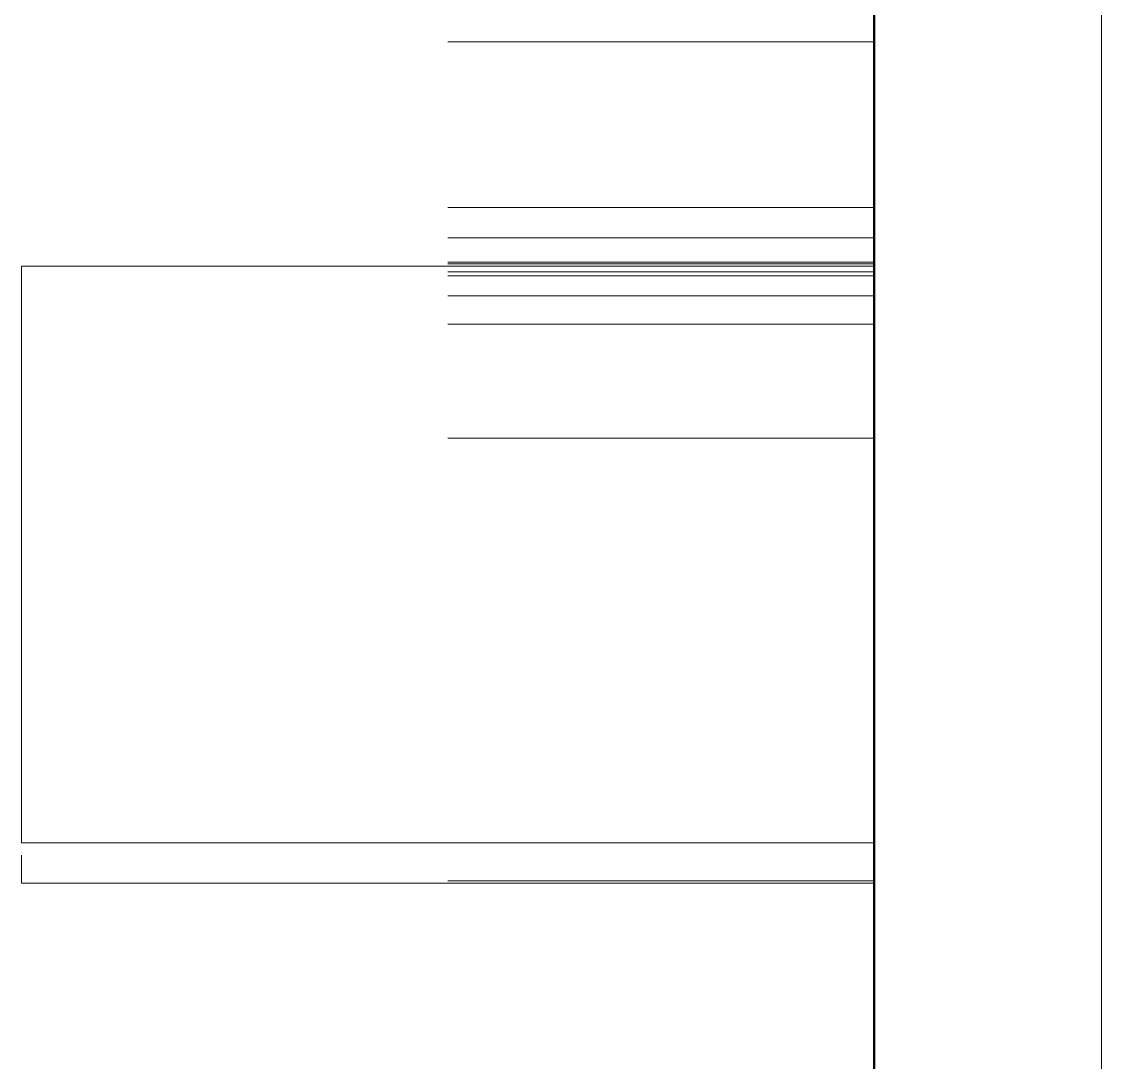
# Model space of a CAD drawing. Header units: metres. Extents: x 10 to 831, y 10 to 584.
# Drawn here: x 495.8 to 496.56, y 390.245 to 390.978 of the extents above; entities that cross this region are included whole.
import ezdxf

# ---------------------------------------------------------------- set-up
doc = ezdxf.new("R2010")
doc.units = ezdxf.units.M
doc.layers.add('CUT', color=7, linetype='Continuous', lineweight=50)
doc.layers.add('VIS', color=8, linetype='Continuous', lineweight=13)

msp = doc.modelspace()

# ---------------------------------------------------------------- linework, layer by layer
at = {"layer": 'CUT'}
msp.add_line((496.4, 415.84), (496.4, 387.36), dxfattribs=at)
at = {"layer": 'VIS'}
for p, q in [((496.4, 387.36), (496.4, 415.84)), ((496.4, 387.36), (496.4, 415.84)), ((496.56, 415.84), (496.56, 387.36)), ((496.4, 390.4), (496.4, 392.5016)), ((496.4, 390.4), (496.4, 392.5016)), ((496.4, 390.4), (496.4, 392.5016)), ((496.4, 390.4), (496.4, 392.5016)), ((496.4, 392.5016), (496.4, 390.806)), ((496.4, 390.4), (496.4, 392.5016)), ((496.4, 392.5016), (496.4, 390.4)), ((496.4, 392.5016), (496.4, 390.4)), ((496.4, 392.5016), (496.4, 390.4)), ((496.4, 390.4), (496.4, 392.5016)), ((496.4, 390.4), (496.4, 392.5016)), ((496.4, 392.5016), (496.4, 390.4)), ((496.4, 390.4), (496.4, 392.5016)), ((496.4, 392.5016), (496.4, 390.4)), ((496.4, 390.4), (496.4, 392.5016)), ((496.4, 390.4), (496.4, 392.5016)), ((496.4, 392.5016), (496.4, 390.4)), ((496.4, 390.4), (496.4, 392.5016)), ((496.4, 392.5016), (496.4, 390.4)), ((496.4, 392.5016), (496.4, 390.806)), ((496.4, 390.4), (496.4, 392.5016)), ((496.4, 390.4), (496.4, 392.5016)), ((496.4, 392.5016), (496.4, 390.4)), ((496.4, 390.4), (496.4, 392.5016)), ((496.4, 392.5016), (496.4, 390.4)), ((496.4, 390.4), (496.4, 392.5016)), ((496.4, 390.4), (496.4, 392.5016)), ((496.4, 392.5016), (496.4, 390.4)), ((496.4, 390.4), (496.4, 392.5016)), ((496.4, 392.5016), (496.4, 390.4)), ((496.4, 390.4), (496.4, 392.5016)), ((496.4, 392.5016), (496.4, 390.4)), ((496.4, 390.4), (496.4, 392.5016)), ((496.4, 390.4), (496.4, 392.5016)), ((496.4, 390.4), (496.4, 392.5016)), ((496.4, 392.5016), (496.4, 390.4)), ((496.4, 392.5016), (496.4, 390.4)), ((496.4, 390.4), (496.4, 392.5016)), ((496.4, 392.5016), (496.4, 390.4)), ((496.4, 392.5016), (496.4, 390.4)), ((496.4, 392.5016), (496.4, 390.4)), ((496.4, 390.4), (496.4, 392.5016)), ((496.4, 390.4), (496.4, 392.5016)), ((496.4, 392.5016), (496.4, 390.4)), ((496.4, 390.4), (496.4, 392.5016)), ((496.4, 392.5016), (496.4, 390.4)), ((496.4, 390.4), (496.4, 392.5016)), ((496.4, 390.4), (496.4, 392.5016)), ((496.4, 392.5016), (496.4, 390.4)), ((496.4, 390.4), (496.4, 392.5016)), ((496.4, 392.5016), (496.4, 390.4)), ((496.4, 390.4), (496.4, 392.5016)), ((496.4, 392.5016), (496.4, 390.4)), ((496.4, 390.4), (496.4, 392.5016)), ((496.4, 392.5016), (496.4, 390.4)), ((496.4, 390.4), (496.4, 392.5016)), ((496.4, 392.5016), (496.4, 390.4)), ((496.4, 390.4), (496.4, 392.5016)), ((496.4, 390.4), (496.4, 392.5016)), ((496.4, 390.4), (496.4, 392.5016)), ((496.4, 392.5016), (496.4, 390.4)), ((496.4, 392.5016), (496.4, 390.4)), ((496.4, 390.4), (496.4, 392.5016)), ((496.4, 390.4), (496.4, 392.5016)), ((496.4, 390.4), (496.4, 392.0952)), ((496.4, 392.0952), (496.4, 390.4)), ((496.4, 390.4), (496.4, 392.0952)), ((496.4, 392.0952), (496.4, 390.4)), ((496.4, 392.0952), (496.4, 390.4)), ((496.4, 392.0952), (496.4, 390.4)), ((496.4, 390.4), (496.4, 392.0952)), ((496.4, 390.4), (496.4, 392.0952)), ((496.4, 392.0756), (496.4, 390.826)), ((496.4, 392.0756), (496.4, 390.826)), ((496.4, 391.8104), (496.4, 390.6848)), ((496.4, 391.8104), (496.4, 390.6848)), ((496.4, 391.5944), (496.4, 390.4)), ((496.4, 391.5944), (496.4, 390.4)), ((496.4, 391.5944), (496.4, 390.4)), ((496.4, 391.5944), (496.4, 390.4)), ((496.4, 391.3124), (496.4, 390.802)), ((496.4, 391.3124), (496.4, 390.802)), ((496.4, 391.27), (496.4, 390.4)), ((496.4, 391.27), (496.4, 390.4)), ((496.4, 390.4), (496.4, 391.27)), ((496.4, 391.27), (496.4, 390.4)), ((496.4, 390.4), (496.4, 391.27)), ((496.4, 391.27), (496.4, 390.4)), ((496.4, 390.4), (496.4, 391.27)), ((496.4, 390.4), (496.4, 391.27)), ((496.4, 391.27), (496.4, 390.4)), ((496.4, 390.4), (496.4, 391.27)), ((496.4, 391.27), (496.4, 390.4)), ((496.4, 390.4), (496.4, 391.27)), ((496.4, 390.4), (496.4, 391.27)), ((496.4, 391.27), (496.4, 390.4)), ((496.4, 390.4), (496.4, 391.27)), ((496.4, 391.27), (496.4, 390.4)), ((496.4, 391.2672), (496.4, 390.964)), ((496.4, 391.2672), (496.4, 390.964)), ((496.4, 391.2672), (496.4, 390.964)), ((496.4, 391.2672), (496.4, 390.964)), ((496.4, 391.2632), (496.4, 390.806)), ((496.4, 391.2632), (496.4, 390.806)), ((496.4, 391.2632), (496.4, 390.806)), ((496.4, 391.2632), (496.4, 390.806)), ((496.4, 390.9776), (496.4, 391.094)), ((496.4, 390.9776), (496.4, 391.094)), ((496.4, 391.048), (496.4, 390.9544)), ((496.4, 391.048), (496.4, 390.9544)), ((496.4, 391.046), (496.4, 390.9416)), ((496.4, 391.046), (496.4, 390.9416)), ((496.4, 390.9396), (496.4, 391.0432)), ((496.4, 390.9396), (496.4, 391.0432)), ((496.4, 390.9256), (496.4, 391.0324)), ((496.4, 390.9256), (496.4, 391.0324)), ((496.4, 391.0324), (496.4, 390.9256)), ((496.4, 391.0324), (496.4, 390.9256)), ((496.4, 391.0324), (496.4, 390.9256)), ((496.4, 390.9256), (496.4, 391.0324)), ((496.4, 390.9256), (496.4, 391.0324)), ((496.4, 391.0324), (496.4, 390.9256)), ((496.4, 390.9736), (496.4, 391.032)), ((496.4, 390.9736), (496.4, 391.032)), ((496.4, 391.032), (496.4, 390.9736)), ((496.4, 391.032), (496.4, 390.9736)), ((496.4, 391.0292), (496.4, 390.9712)), ((496.4, 391.0292), (496.4, 390.9712)), ((496.4, 390.9676), (496.4, 391.022)), ((496.4, 390.9676), (496.4, 391.022)), ((496.4, 390.978), (496.4, 391.0108)), ((496.4, 390.978), (496.4, 391.0108)), ((496.4, 391.01), (496.4, 390.8868)), ((496.4, 391.01), (496.4, 390.8868)), ((496.4, 391.0092), (496.4, 390.9128)), ((496.4, 391.0092), (496.4, 390.9128)), ((496.4, 390.9732), (496.4, 391.0068)), ((496.4, 390.9732), (496.4, 391.0068)), ((496.4, 390.9648), (496.4, 391.0036)), ((496.4, 390.9648), (496.4, 391.0036)), ((496.4, 391), (496.4, 390.9592)), ((496.4, 391), (496.4, 390.9592)), ((496.4, 390.954), (496.4, 390.994)), ((496.4, 390.954), (496.4, 390.994)), ((496.4, 390.9916), (496.4, 390.9524)), ((496.4, 390.9916), (496.4, 390.9524)), ((496.4, 390.95), (496.4, 390.99)), ((496.4, 390.8636), (496.4, 390.99)), ((496.4, 390.99), (496.4, 390.95)), ((496.4, 390.95), (496.4, 390.99)), ((496.4, 390.99), (496.4, 390.95)), ((496.4, 390.8636), (496.4, 390.99)), ((496.4, 390.95), (496.4, 390.99)), ((496.4, 390.99), (496.4, 390.95)), ((496.4, 390.8636), (496.4, 390.99)), ((496.4, 390.95), (496.4, 390.99)), ((496.4, 390.8636), (496.4, 390.99)), ((496.4, 390.99), (496.4, 390.95)), ((496.4, 390.9888), (496.4, 390.862)), ((496.4, 390.9888), (496.4, 390.862)), ((496.4, 390.9868), (496.4, 390.904)), ((496.4, 390.9868), (496.4, 390.904)), ((496.4, 390.9816), (496.4, 390.9556)), ((496.4, 390.9816), (496.4, 390.9556)), ((496.4, 390.9476), (496.4, 390.978)), ((496.4, 390.9476), (496.4, 390.978)), ((496.4, 390.872), (496.4, 390.9776)), ((496.4, 390.872), (496.4, 390.9776)), ((496.4, 390.9736), (496.4, 390.924)), ((496.4, 390.9736), (496.4, 390.924)), ((496.4, 390.924), (496.4, 390.9736)), ((496.4, 390.924), (496.4, 390.9736)), ((496.4, 390.9424), (496.4, 390.9732)), ((496.4, 390.9424), (496.4, 390.9732)), ((496.4, 390.9712), (496.4, 390.9216)), ((496.4, 390.9712), (496.4, 390.9216)), ((496.4, 390.9224), (496.4, 390.9676)), ((496.4, 390.9224), (496.4, 390.9676)), ((496.4, 390.964), (496.1, 390.964)), ((496.4, 390.964), (496.1, 390.964)), ((496.4, 390.9296), (496.4, 390.9648)), ((496.4, 390.9296), (496.4, 390.9648)), ((496.4, 390.964), (496.4, 390.4)), ((496.4, 390.964), (496.4, 390.4)), ((496.4, 390.964), (496.4, 390.4)), ((496.4, 390.964), (496.4, 390.4)), ((496.4, 390.9592), (496.4, 390.9228)), ((496.4, 390.9592), (496.4, 390.9228)), ((496.4, 390.9556), (496.4, 390.9296)), ((496.4, 390.9556), (496.4, 390.9296)), ((496.4, 390.9544), (496.4, 390.8632)), ((496.4, 390.9544), (496.4, 390.8632)), ((496.4, 390.918), (496.4, 390.954)), ((496.4, 390.918), (496.4, 390.954)), ((496.4, 390.9524), (496.4, 390.9168)), ((496.4, 390.9524), (496.4, 390.9168)), ((496.4, 390.9144), (496.4, 390.95)), ((496.4, 390.95), (496.4, 390.9144)), ((496.4, 390.95), (496.4, 390.9144)), ((496.4, 390.9144), (496.4, 390.95)), ((496.4, 390.9144), (496.4, 390.95)), ((496.4, 390.9144), (496.4, 390.95)), ((496.4, 390.95), (496.4, 390.9144)), ((496.4, 390.95), (496.4, 390.9144)), ((496.4, 390.9188), (496.4, 390.9476)), ((496.4, 390.9188), (496.4, 390.9476)), ((496.4, 390.914), (496.4, 390.9424)), ((496.4, 390.914), (496.4, 390.9424)), ((496.4, 390.9416), (496.4, 390.8456)), ((496.4, 390.9416), (496.4, 390.8456)), ((496.4, 390.844), (496.4, 390.9396)), ((496.4, 390.844), (496.4, 390.9396)), ((496.4, 390.8988), (496.4, 390.9296)), ((496.4, 390.8988), (496.4, 390.9296)), ((496.4, 390.9296), (496.4, 390.9036)), ((496.4, 390.9296), (496.4, 390.9036)), ((496.4, 390.9256), (496.4, 390.8272)), ((496.4, 390.9256), (496.4, 390.8272)), ((496.4, 390.8272), (496.4, 390.9256)), ((496.4, 390.8272), (496.4, 390.9256)), ((496.4, 390.8272), (496.4, 390.9256)), ((496.4, 390.9256), (496.4, 390.8272)), ((496.4, 390.9256), (496.4, 390.8272)), ((496.4, 390.8272), (496.4, 390.9256)), ((496.4, 390.8828), (496.4, 390.924)), ((496.4, 390.924), (496.4, 390.8828)), ((496.4, 390.8828), (496.4, 390.924)), ((496.4, 390.924), (496.4, 390.8828)), ((496.4, 390.9228), (496.4, 390.8908)), ((496.4, 390.9228), (496.4, 390.8908)), ((496.4, 390.8868), (496.4, 390.9224)), ((496.4, 390.8868), (496.4, 390.9224)), ((496.4, 390.9216), (496.4, 390.8812)), ((496.4, 390.9216), (496.4, 390.8812)), ((496.4, 390.8928), (496.4, 390.9188)), ((496.4, 390.8928), (496.4, 390.9188)), ((496.4, 390.886), (496.4, 390.918)), ((496.4, 390.886), (496.4, 390.918)), ((496.4, 390.9168), (496.4, 390.8852)), ((496.4, 390.9168), (496.4, 390.8852)), ((496.4, 390.9144), (496.4, 390.8832)), ((496.4, 390.8832), (496.4, 390.9144)), ((496.4, 390.8832), (496.4, 390.9144)), ((496.4, 390.9144), (496.4, 390.8832)), ((496.4, 390.9144), (496.4, 390.8832)), ((496.4, 390.9144), (496.4, 390.8832)), ((496.4, 390.8832), (496.4, 390.9144)), ((496.4, 390.8832), (496.4, 390.9144)), ((496.4, 390.8888), (496.4, 390.914)), ((496.4, 390.8888), (496.4, 390.914)), ((496.4, 390.9128), (496.4, 390.8236)), ((496.4, 390.9128), (496.4, 390.8236)), ((496.4, 390.904), (496.4, 390.8256)), ((496.4, 390.904), (496.4, 390.8256)), ((496.4, 390.9036), (496.4, 390.8772)), ((496.4, 390.9036), (496.4, 390.8772)), ((496.4, 390.872), (496.4, 390.8988)), ((496.4, 390.872), (496.4, 390.8988)), ((496.4, 390.8688), (496.4, 390.8928)), ((496.4, 390.8688), (496.4, 390.8928)), ((496.4, 390.8908), (496.4, 390.8628)), ((496.4, 390.8908), (496.4, 390.8628)), ((496.4, 390.8664), (496.4, 390.8888)), ((496.4, 390.8664), (496.4, 390.8888)), ((496.4, 390.8596), (496.4, 390.8868)), ((496.4, 390.8868), (496.4, 390.7764)), ((496.4, 390.8868), (496.4, 390.7764)), ((496.4, 390.8596), (496.4, 390.8868)), ((496.4, 390.8576), (496.4, 390.886)), ((496.4, 390.8576), (496.4, 390.886)), ((496.4, 390.8852), (496.4, 390.8572)), ((496.4, 390.8852), (496.4, 390.8572)), ((496.4, 390.8832), (496.4, 390.8568)), ((496.4, 390.8568), (496.4, 390.8832)), ((496.4, 390.8832), (496.4, 390.8568)), ((496.4, 390.8568), (496.4, 390.8832)), ((496.4, 390.8832), (496.4, 390.8568)), ((496.4, 390.8568), (496.4, 390.8832)), ((496.4, 390.8832), (496.4, 390.8568)), ((496.4, 390.8568), (496.4, 390.8832)), ((496.4, 390.8828), (496.4, 390.8508)), ((496.4, 390.8508), (496.4, 390.8828)), ((496.4, 390.8828), (496.4, 390.8508)), ((496.4, 390.8508), (496.4, 390.8828)), ((496.4, 390.8812), (496.4, 390.8496)), ((496.4, 390.8812), (496.4, 390.8496)), ((496.4, 390.8772), (496.4, 390.8512)), ((496.4, 390.8772), (496.4, 390.8512)), ((496.4, 390.7764), (496.4, 390.872)), ((496.4, 390.85), (496.4, 390.872)), ((496.4, 390.7764), (496.4, 390.872)), ((496.4, 390.85), (496.4, 390.872)), ((496.4, 390.8476), (496.4, 390.8688)), ((496.4, 390.8476), (496.4, 390.8688)), ((496.4, 390.8472), (496.4, 390.8664)), ((496.4, 390.8472), (496.4, 390.8664)), ((496.4, 390.7508), (496.4, 390.8636)), ((496.4, 390.7508), (496.4, 390.8636)), ((496.4, 390.7508), (496.4, 390.8636)), ((496.4, 390.7508), (496.4, 390.8636)), ((496.4, 390.8632), (496.4, 390.7756)), ((496.4, 390.8632), (496.4, 390.7756)), ((496.4, 390.8628), (496.4, 390.8392)), ((496.4, 390.8628), (496.4, 390.8392)), ((496.4, 390.862), (496.4, 390.7496)), ((496.4, 390.862), (496.4, 390.7496)), ((496.4, 390.8404), (496.4, 390.8596)), ((496.4, 390.8404), (496.4, 390.8596)), ((496.4, 390.8332), (496.4, 390.8576)), ((496.4, 390.8332), (496.4, 390.8576)), ((496.4, 390.8572), (496.4, 390.8328)), ((496.4, 390.8572), (496.4, 390.8328)), ((496.4, 390.8356), (496.4, 390.8568)), ((496.4, 390.8568), (496.4, 390.8356)), ((496.4, 390.8356), (496.4, 390.8568)), ((496.4, 390.8568), (496.4, 390.8356)), ((496.4, 390.8356), (496.4, 390.8568)), ((496.4, 390.8568), (496.4, 390.8356)), ((496.4, 390.8356), (496.4, 390.8568)), ((496.4, 390.8568), (496.4, 390.8356)), ((496.4, 390.8472), (496.1, 390.8472)), ((496.4, 390.8472), (496.1, 390.8472)), ((496.4, 390.8472), (496.1, 390.8472)), ((496.4, 390.8472), (496.1, 390.8472)), ((496.4, 390.8512), (496.4, 390.8252)), ((496.4, 390.8512), (496.4, 390.8252)), ((496.4, 390.8276), (496.4, 390.8508)), ((496.4, 390.8276), (496.4, 390.8508)), ((496.4, 390.8508), (496.4, 390.8276)), ((496.4, 390.8508), (496.4, 390.8276)), ((496.4, 390.8324), (496.4, 390.85)), ((496.4, 390.8324), (496.4, 390.85)), ((496.4, 390.8496), (496.4, 390.8272)), ((496.4, 390.8496), (496.4, 390.8272)), ((496.4, 390.8292), (496.4, 390.8476)), ((496.4, 390.8292), (496.4, 390.8476)), ((496.4, 390.8312), (496.4, 390.8472)), ((496.4, 390.8472), (496.4, 390.8472)), ((496.4, 390.8472), (496.4, 390.4)), ((496.4, 390.8472), (496.4, 390.4)), ((496.4, 390.8312), (496.4, 390.8472)), ((496.4, 390.8472), (496.4, 390.4)), ((496.4, 390.8472), (496.4, 390.8472)), ((496.4, 390.8472), (496.4, 390.8472)), ((496.4, 390.8472), (496.4, 390.4)), ((496.4, 390.8472), (496.4, 390.4)), ((496.4, 390.8472), (496.4, 390.8472)), ((496.4, 390.8472), (496.4, 390.8472)), ((496.4, 390.8472), (496.4, 390.8472)), ((496.4, 390.8472), (496.4, 390.8472)), ((496.4, 390.8472), (496.4, 390.8472)), ((496.4, 390.8472), (496.4, 390.4)), ((496.4, 390.8472), (496.4, 390.4)), ((496.4, 390.8472), (496.4, 390.4)), ((496.4, 390.8456), (496.4, 390.758)), ((496.4, 390.8456), (496.4, 390.758)), ((496.4, 390.7568), (496.4, 390.844)), ((496.4, 390.7568), (496.4, 390.844)), ((496.4, 390.8296), (496.4, 390.8404)), ((496.4, 390.8296), (496.4, 390.8404)), ((496.4, 390.8392), (496.4, 390.8196)), ((496.4, 390.8392), (496.4, 390.8196)), ((496.4, 390.8204), (496.4, 390.8356)), ((496.4, 390.8356), (496.4, 390.8204)), ((496.4, 390.8356), (496.4, 390.8204)), ((496.4, 390.8204), (496.4, 390.8356)), ((496.4, 390.8204), (496.4, 390.8356)), ((496.4, 390.8204), (496.4, 390.8356)), ((496.4, 390.8356), (496.4, 390.8204)), ((496.4, 390.8356), (496.4, 390.8204)), ((496.4, 390.8124), (496.4, 390.8332)), ((496.4, 390.8124), (496.4, 390.8332)), ((496.4, 390.8328), (496.4, 390.812)), ((496.4, 390.8328), (496.4, 390.812)), ((496.4, 390.8196), (496.4, 390.8324)), ((496.4, 390.8196), (496.4, 390.8324)), ((496.4, 390.8188), (496.4, 390.8312)), ((496.4, 390.8188), (496.4, 390.8312)), ((496.4, 390.826), (496.1, 390.826)), ((496.4, 390.826), (496.1, 390.826)), ((496.4, 390.8296), (496.4, 390.826)), ((496.4, 390.8296), (496.4, 390.826)), ((496.4, 390.8136), (496.4, 390.8292)), ((496.4, 390.8136), (496.4, 390.8292)), ((496.4, 390.8276), (496.4, 390.8136)), ((496.4, 390.8276), (496.4, 390.8136)), ((496.4, 390.8136), (496.4, 390.8276)), ((496.4, 390.8136), (496.4, 390.8276)), ((496.4, 390.8272), (496.4, 390.7368)), ((496.4, 390.8272), (496.4, 390.8136)), ((496.4, 390.7368), (496.4, 390.8272)), ((496.4, 390.8272), (496.4, 390.8136)), ((496.4, 390.8272), (496.4, 390.7368)), ((496.4, 390.7368), (496.4, 390.8272)), ((496.4, 390.8272), (496.4, 390.7368)), ((496.4, 390.7368), (496.4, 390.8272)), ((496.4, 390.8272), (496.4, 390.7368)), ((496.4, 390.7368), (496.4, 390.8272)), ((496.4, 390.826), (496.4, 390.826)), ((496.4, 390.826), (496.4, 390.826)), ((496.4, 390.8256), (496.4, 390.7524)), ((496.4, 390.8256), (496.4, 390.7524)), ((496.4, 390.8252), (496.4, 390.7992)), ((496.4, 390.8252), (496.4, 390.7992)), ((496.4, 390.8236), (496.4, 390.7412)), ((496.4, 390.8236), (496.4, 390.7412)), ((496.4, 390.8204), (496.4, 390.8108)), ((496.4, 390.8108), (496.4, 390.8204)), ((496.4, 390.8108), (496.4, 390.8204)), ((496.4, 390.8204), (496.4, 390.8108)), ((496.4, 390.8204), (496.4, 390.8108)), ((496.4, 390.8204), (496.4, 390.8108)), ((496.4, 390.8108), (496.4, 390.8204)), ((496.4, 390.8108), (496.4, 390.8204)), ((496.4, 390.8196), (496.4, 390.8044)), ((496.4, 390.8196), (496.4, 390.8044)), ((496.4, 390.8116), (496.4, 390.8196)), ((496.4, 390.8116), (496.4, 390.8196)), ((496.4, 390.8096), (496.4, 390.8188)), ((496.4, 390.8096), (496.4, 390.8188)), ((496.4, 390.8088), (496.1, 390.8088)), ((496.4, 390.8088), (496.1, 390.8088)), ((496.4, 390.8076), (496.1, 390.8076)), ((496.4, 390.8076), (496.1, 390.8076)), ((496.4, 390.8088), (496.4, 390.8136)), ((496.4, 390.8136), (496.4, 390.8088)), ((496.4, 390.8136), (496.4, 390.8088)), ((496.4, 390.8088), (496.4, 390.8136)), ((496.4, 390.8136), (496.4, 390.8088)), ((496.4, 390.8136), (496.4, 390.8088)), ((496.4, 390.8016), (496.4, 390.8136)), ((496.4, 390.8016), (496.4, 390.8136)), ((496.4, 390.7956), (496.4, 390.8124)), ((496.4, 390.7956), (496.4, 390.8124)), ((496.4, 390.812), (496.4, 390.7952)), ((496.4, 390.812), (496.4, 390.7952)), ((496.4, 390.8088), (496.4, 390.8116)), ((496.4, 390.8088), (496.4, 390.8116)), ((496.4, 390.8108), (496.4, 390.8076)), ((496.4, 390.8076), (496.4, 390.8108)), ((496.4, 390.8108), (496.4, 390.8076)), ((496.4, 390.8076), (496.4, 390.8108)), ((496.4, 390.8108), (496.4, 390.8076)), ((496.4, 390.8076), (496.4, 390.8108)), ((496.4, 390.8108), (496.4, 390.8076)), ((496.4, 390.8076), (496.4, 390.8108)), ((496.4, 390.804), (496.4, 390.8096)), ((496.4, 390.804), (496.4, 390.8096)), ((495.8, 390.806), (495.8, 390.4)), ((496.4, 390.806), (495.8, 390.806)), ((495.8, 390.806), (495.8, 390.4)), ((496.4, 390.806), (495.8, 390.806)), ((495.8, 390.806), (495.8, 390.806)), ((495.8, 390.806), (495.8, 390.806)), ((496.4, 390.806), (496.1, 390.806)), ((496.4, 390.806), (496.1, 390.806)), ((496.4, 390.806), (496.1, 390.806)), ((496.4, 390.806), (496.1, 390.806)), ((496.4, 390.806), (496.1, 390.806)), ((496.4, 390.806), (496.1, 390.806)), ((496.4, 390.802), (496.1, 390.802)), ((496.4, 390.802), (496.1, 390.802)), ((496.4, 390.806), (496.4, 390.806)), ((496.4, 390.806), (496.4, 390.806)), ((496.4, 390.806), (496.4, 390.806)), ((496.4, 390.806), (496.4, 390.806)), ((496.4, 390.806), (496.4, 390.806)), ((496.4, 390.806), (496.4, 390.806)), ((496.4, 390.806), (496.4, 390.806)), ((496.4, 390.806), (496.4, 390.4)), ((496.4, 390.806), (496.4, 390.4)), ((496.4, 390.806), (496.4, 390.806)), ((496.4, 390.806), (496.4, 390.806)), ((496.4, 390.806), (496.4, 390.4)), ((496.4, 390.806), (496.4, 390.4)), ((496.4, 390.806), (496.4, 390.806)), ((496.4, 390.806), (496.4, 390.4)), ((496.4, 390.806), (496.4, 390.4)), ((496.4, 390.806), (496.4, 390.806)), ((496.4, 390.8056), (496.4, 390.806)), ((496.4, 390.806), (496.4, 390.806)), ((496.4, 390.806), (496.4, 390.806)), ((496.4, 390.806), (496.4, 390.4)), ((496.4, 390.806), (496.4, 390.4)), ((496.4, 390.806), (496.4, 390.806)), ((496.4, 390.806), (496.4, 390.806)), ((496.4, 390.806), (496.4, 390.806)), ((496.4, 390.8056), (496.4, 390.806)), ((496.4, 390.8052), (496.4, 390.8056)), ((496.4, 390.8052), (496.4, 390.8056)), ((496.4, 390.8048), (496.4, 390.8052)), ((496.4, 390.8048), (496.4, 390.8052)), ((496.4, 390.804), (496.4, 390.8048)), ((496.4, 390.804), (496.4, 390.8048)), ((496.4, 390.8044), (496.4, 390.7936)), ((496.4, 390.8044), (496.4, 390.7936)), ((496.4, 390.804), (496.4, 390.802)), ((496.4, 390.8032), (496.4, 390.804)), ((496.4, 390.804), (496.4, 390.802)), ((496.4, 390.8032), (496.4, 390.804)), ((496.4, 390.802), (496.4, 390.8032)), ((496.4, 390.802), (496.4, 390.8032)), ((496.4, 390.802), (496.4, 390.802)), ((496.4, 390.8008), (496.4, 390.802)), ((496.4, 390.802), (496.4, 390.802)), ((496.4, 390.8008), (496.4, 390.802)), ((496.4, 390.7924), (496.4, 390.8016)), ((496.4, 390.7924), (496.4, 390.8016)), ((496.4, 390.7992), (496.4, 390.8008)), ((496.4, 390.7992), (496.4, 390.8008)), ((496.4, 390.7992), (496.1, 390.7992)), ((496.4, 390.7824), (496.4, 390.7956)), ((496.4, 390.7824), (496.4, 390.7956)), ((496.4, 390.7952), (496.4, 390.782)), ((496.4, 390.7952), (496.4, 390.782)), ((496.4, 390.7936), (496.4, 390.7872)), ((496.4, 390.7936), (496.4, 390.7872)), ((496.4, 390.7868), (496.4, 390.7924)), ((496.4, 390.7868), (496.4, 390.7924)), ((496.4, 390.7852), (496.1, 390.7852)), ((496.4, 390.7872), (496.4, 390.7852)), ((496.4, 390.7872), (496.4, 390.7852)), ((496.4, 390.7852), (496.4, 390.7868)), ((496.4, 390.7852), (496.4, 390.7868)), ((496.4, 390.7728), (496.4, 390.7824)), ((496.4, 390.7728), (496.4, 390.7824)), ((496.4, 390.782), (496.4, 390.7728)), ((496.4, 390.782), (496.4, 390.7728)), ((496.4, 390.7764), (496.4, 390.6796)), ((496.4, 390.7764), (496.4, 390.6796)), ((496.4, 390.6912), (496.4, 390.7764)), ((496.4, 390.6912), (496.4, 390.7764)), ((496.4, 390.7756), (496.4, 390.6928)), ((496.4, 390.7756), (496.4, 390.6928)), ((496.4, 390.7672), (496.4, 390.7728)), ((496.4, 390.7672), (496.4, 390.7728)), ((496.4, 390.7728), (496.4, 390.7672)), ((496.4, 390.7728), (496.4, 390.7672)), ((496.4, 390.7652), (496.1, 390.7652)), ((496.4, 390.7672), (496.4, 390.7652)), ((496.4, 390.7672), (496.4, 390.7652)), ((496.4, 390.7652), (496.4, 390.7672)), ((496.4, 390.7652), (496.4, 390.7672)), ((496.4, 390.758), (496.4, 390.6788)), ((496.4, 390.758), (496.4, 390.6788)), ((496.4, 390.678), (496.4, 390.7568)), ((496.4, 390.678), (496.4, 390.7568)), ((496.4, 390.7524), (496.4, 390.684)), ((496.4, 390.7524), (496.4, 390.684)), ((496.4, 390.652), (496.4, 390.7508)), ((496.4, 390.652), (496.4, 390.7508)), ((496.4, 390.652), (496.4, 390.7508)), ((496.4, 390.652), (496.4, 390.7508)), ((496.4, 390.7496), (496.4, 390.6508)), ((496.4, 390.7496), (496.4, 390.6508)), ((496.4, 390.7412), (496.4, 390.6668)), ((496.4, 390.7412), (496.4, 390.6668)), ((496.4, 390.6556), (496.4, 390.7368)), ((496.4, 390.7368), (496.4, 390.6556)), ((496.4, 390.6556), (496.4, 390.7368)), ((496.4, 390.7368), (496.4, 390.6556)), ((496.4, 390.6556), (496.4, 390.7368)), ((496.4, 390.7368), (496.4, 390.6556)), ((496.4, 390.6556), (496.4, 390.7368)), ((496.4, 390.7368), (496.4, 390.6556)), ((496.4, 390.6928), (496.4, 390.616)), ((496.4, 390.6928), (496.4, 390.616)), ((496.4, 390.616), (496.4, 390.6912)), ((496.4, 390.616), (496.4, 390.6912)), ((496.4, 390.6848), (496.1, 390.6848)), ((496.4, 390.4), (496.4, 390.6848)), ((496.4, 390.4), (496.4, 390.6848)), ((496.4, 390.684), (496.4, 390.622)), ((496.4, 390.684), (496.4, 390.622)), ((496.4, 390.6796), (496.4, 390.596)), ((496.4, 390.6796), (496.4, 390.596)), ((496.4, 390.6788), (496.4, 390.608)), ((496.4, 390.6788), (496.4, 390.608)), ((496.4, 390.6076), (496.4, 390.678)), ((496.4, 390.6076), (496.4, 390.678)), ((496.4, 390.6668), (496.4, 390.5996)), ((496.4, 390.6668), (496.4, 390.5996)), ((496.4, 390.5836), (496.4, 390.6556)), ((496.4, 390.5836), (496.4, 390.6556)), ((496.4, 390.6556), (496.4, 390.5836)), ((496.4, 390.6556), (496.4, 390.5836)), ((496.4, 390.6556), (496.4, 390.5836)), ((496.4, 390.5836), (496.4, 390.6556)), ((496.4, 390.5836), (496.4, 390.6556)), ((496.4, 390.6556), (496.4, 390.5836)), ((496.4, 390.5676), (496.4, 390.652)), ((496.4, 390.5676), (496.4, 390.652)), ((496.4, 390.5676), (496.4, 390.652)), ((496.4, 390.5676), (496.4, 390.652)), ((496.4, 390.6508), (496.4, 390.5668)), ((496.4, 390.6508), (496.4, 390.5668)), ((496.4, 390.622), (496.4, 390.5664)), ((496.4, 390.622), (496.4, 390.5664)), ((496.4, 390.5508), (496.4, 390.616)), ((496.4, 390.616), (496.4, 390.5476)), ((496.4, 390.616), (496.4, 390.5476)), ((496.4, 390.5508), (496.4, 390.616)), ((496.4, 390.608), (496.4, 390.5464)), ((496.4, 390.608), (496.4, 390.5464)), ((496.4, 390.546), (496.4, 390.6076)), ((496.4, 390.546), (496.4, 390.6076)), ((496.4, 390.5996), (496.4, 390.5408)), ((496.4, 390.5996), (496.4, 390.5408)), ((496.4, 390.596), (496.4, 390.5268)), ((496.4, 390.596), (496.4, 390.5268)), ((496.4, 390.5836), (496.4, 390.5212)), ((496.4, 390.5836), (496.4, 390.5212)), ((496.4, 390.5212), (496.4, 390.5836)), ((496.4, 390.5212), (496.4, 390.5836)), ((496.4, 390.5212), (496.4, 390.5836)), ((496.4, 390.5836), (496.4, 390.5212)), ((496.4, 390.5836), (496.4, 390.5212)), ((496.4, 390.5212), (496.4, 390.5836)), ((496.4, 390.498), (496.4, 390.5676)), ((496.4, 390.498), (496.4, 390.5676)), ((496.4, 390.498), (496.4, 390.5676)), ((496.4, 390.498), (496.4, 390.5676)), ((496.4, 390.5668), (496.4, 390.4972)), ((496.4, 390.5668), (496.4, 390.4972)), ((496.4, 390.5664), (496.4, 390.518)), ((496.4, 390.5664), (496.4, 390.518)), ((496.4, 390.496), (496.4, 390.5508)), ((496.4, 390.496), (496.4, 390.5508)), ((496.4, 390.5476), (496.4, 390.488)), ((496.4, 390.5476), (496.4, 390.488)), ((496.4, 390.5464), (496.4, 390.494)), ((496.4, 390.5464), (496.4, 390.494)), ((496.4, 390.4936), (496.4, 390.546)), ((496.4, 390.4936), (496.4, 390.546)), ((496.4, 390.5408), (496.4, 390.4904)), ((496.4, 390.5408), (496.4, 390.4904)), ((496.4, 390.5268), (496.4, 390.472)), ((496.4, 390.5268), (496.4, 390.472)), ((496.4, 390.5212), (496.4, 390.4692)), ((496.4, 390.4692), (496.4, 390.5212)), ((496.4, 390.5212), (496.4, 390.4692)), ((496.4, 390.4692), (496.4, 390.5212)), ((496.4, 390.5212), (496.4, 390.4692)), ((496.4, 390.4692), (496.4, 390.5212)), ((496.4, 390.5212), (496.4, 390.4692)), ((496.4, 390.4692), (496.4, 390.5212)), ((496.4, 390.518), (496.4, 390.4768)), ((496.4, 390.518), (496.4, 390.4768)), ((496.4, 390.4432), (496.4, 390.498)), ((496.4, 390.4432), (496.4, 390.498)), ((496.4, 390.4432), (496.4, 390.498)), ((496.4, 390.4432), (496.4, 390.498)), ((496.4, 390.4972), (496.4, 390.4428)), ((496.4, 390.4972), (496.4, 390.4428)), ((496.4, 390.4512), (496.4, 390.496)), ((496.4, 390.4512), (496.4, 390.496)), ((496.4, 390.494), (496.4, 390.4504)), ((496.4, 390.494), (496.4, 390.4504)), ((496.4, 390.4504), (496.4, 390.4936)), ((496.4, 390.4504), (496.4, 390.4936)), ((496.4, 390.4904), (496.4, 390.4484)), ((496.4, 390.4904), (496.4, 390.4484)), ((496.4, 390.488), (496.4, 390.4392)), ((496.4, 390.488), (496.4, 390.4392)), ((496.4, 390.4768), (496.4, 390.444)), ((496.4, 390.4768), (496.4, 390.444)), ((496.4, 390.472), (496.4, 390.4324)), ((496.4, 390.472), (496.4, 390.4324)), ((496.4, 390.428), (496.4, 390.4692)), ((496.4, 390.4692), (496.4, 390.428)), ((496.4, 390.428), (496.4, 390.4692)), ((496.4, 390.4692), (496.4, 390.428)), ((496.4, 390.428), (496.4, 390.4692)), ((496.4, 390.4692), (496.4, 390.428)), ((496.4, 390.428), (496.4, 390.4692)), ((496.4, 390.4692), (496.4, 390.428)), ((496.4, 390.4164), (496.4, 390.4512)), ((496.4, 390.4164), (496.4, 390.4512)), ((496.4, 390.4504), (496.4, 390.4164)), ((496.4, 390.4504), (496.4, 390.4164)), ((496.4, 390.416), (496.4, 390.4504)), ((496.4, 390.416), (496.4, 390.4504)), ((496.4, 390.4484), (496.4, 390.4152)), ((496.4, 390.4484), (496.4, 390.4152)), ((496.4, 390.444), (496.4, 390.42)), ((496.4, 390.444), (496.4, 390.42)), ((496.4, 390.4036), (496.4, 390.4432)), ((496.4, 390.4036), (496.4, 390.4432)), ((496.4, 390.4036), (496.4, 390.4432)), ((496.4, 390.4036), (496.4, 390.4432)), ((496.4, 390.4428), (496.4, 390.4036)), ((496.4, 390.4428), (496.4, 390.4036)), ((496.4, 390.4392), (496.4, 390.4028)), ((496.4, 390.4392), (496.4, 390.4028)), ((496.4, 390.4324), (496.4, 390.408)), ((496.4, 390.4324), (496.4, 390.408)), ((496.4, 390.398), (496.4, 390.428)), ((496.4, 390.398), (496.4, 390.428)), ((496.4, 390.428), (496.4, 390.398)), ((496.4, 390.428), (496.4, 390.398)), ((496.4, 390.428), (496.4, 390.398)), ((496.4, 390.398), (496.4, 390.428)), ((496.4, 390.398), (496.4, 390.428)), ((496.4, 390.428), (496.4, 390.398)), ((496.4, 390.42), (496.4, 390.4052)), ((496.4, 390.42), (496.4, 390.4052)), ((496.4, 390.3916), (496.4, 390.4164)), ((496.4, 390.4164), (496.4, 390.3916)), ((496.4, 390.4164), (496.4, 390.3916)), ((496.4, 390.3916), (496.4, 390.4164)), ((496.4, 390.3916), (496.4, 390.416)), ((496.4, 390.3916), (496.4, 390.416)), ((496.4, 390.4152), (496.4, 390.3912)), ((496.4, 390.4152), (496.4, 390.3912)), ((496.4, 390.408), (496.4, 390.4)), ((496.4, 390.408), (496.4, 390.4)), ((496.4, 390.4052), (496.4, 390.4)), ((496.4, 390.4052), (496.4, 390.4)), ((495.8, 390.4), (495.8, 390.4)), ((496.4, 390.4), (495.8, 390.4)), ((495.8, 390.4), (495.8, 390.4)), ((496.4, 390.4), (496.1, 390.4)), ((496.4, 390.4), (496.1, 390.4)), ((496.4, 390.4), (496.1, 390.4)), ((496.4, 390.4), (496.1, 390.4)), ((496.4, 390.4), (496.1, 390.4)), ((496.4, 390.4), (496.1, 390.4)), ((496.4, 390.4), (496.1, 390.4)), ((496.4, 390.4), (496.1, 390.4)), ((496.4, 390.4), (496.1, 390.4)), ((496.4, 390.4), (496.1, 390.4)), ((496.4, 390.4), (496.1, 390.4)), ((496.4, 390.4), (496.1, 390.4)), ((496.4, 390.4), (496.1, 390.4)), ((496.4, 390.4), (496.1, 390.4)), ((496.4, 390.4), (496.1, 390.4)), ((496.4, 390.4), (496.1, 390.4)), ((496.4, 390.4), (496.1, 390.4)), ((496.4, 390.4), (496.1, 390.4)), ((496.4, 390.4), (496.1, 390.4)), ((496.4, 390.4), (496.1, 390.4)), ((496.4, 390.4), (496.1, 390.4)), ((496.4, 390.4), (496.1, 390.4)), ((496.4, 390.4), (496.1, 390.4)), ((496.4, 390.4), (496.1, 390.4)), ((496.4, 390.4), (496.1, 390.4)), ((496.4, 390.4), (496.1, 390.4)), ((496.4, 390.4), (496.1, 390.4)), ((496.4, 390.4), (496.1, 390.4)), ((496.4, 390.4), (496.1, 390.4)), ((496.4, 390.4), (496.1, 390.4)), ((496.4, 390.4), (496.1, 390.4)), ((496.4, 390.4), (496.1, 390.4)), ((496.4, 390.4), (496.1, 390.4)), ((496.4, 390.4), (496.1, 390.4)), ((496.4, 390.4), (496.1, 390.4)), ((496.4, 390.4), (496.1, 390.4)), ((496.4, 390.4), (496.1, 390.4)), ((496.4, 390.4), (496.1, 390.4)), ((496.4, 390.4), (496.1, 390.4)), ((496.4, 390.4), (496.1, 390.4)), ((496.4, 390.4), (496.1, 390.4)), ((496.4, 390.4), (496.1, 390.4)), ((496.4, 390.4), (496.1, 390.4)), ((496.4, 390.4), (496.1, 390.4)), ((496.4, 390.4), (496.1, 390.4)), ((496.4, 390.4), (496.1, 390.4)), ((496.4, 390.4), (496.1, 390.4)), ((496.4, 390.4), (496.1, 390.4)), ((496.4, 390.4), (496.1, 390.4)), ((496.4, 390.4), (496.1, 390.4)), ((496.4, 390.4), (496.1, 390.4)), ((496.4, 390.4), (496.1, 390.4)), ((496.4, 390.4), (496.1, 390.4)), ((496.4, 390.4), (496.1, 390.4)), ((496.4, 390.4), (496.1, 390.4)), ((496.4, 390.38), (496.4, 390.4036)), ((496.4, 390.4036), (496.4, 390.3796)), ((496.4, 390.4036), (496.4, 390.3796)), ((496.4, 390.38), (496.4, 390.4036)), ((496.4, 390.38), (496.4, 390.4036)), ((496.4, 390.38), (496.4, 390.4036)), ((496.4, 390.4028), (496.4, 390.3796)), ((496.4, 390.4028), (496.4, 390.3796)), ((496.4, 390.4), (496.4, 390.4)), ((496.4, 390.4), (496.4, 390.4)), ((496.4, 390.4), (496.4, 390.4)), ((496.4, 390.4), (496.4, 390.4)), ((496.4, 390.4), (496.4, 390.4)), ((496.4, 390.4), (496.4, 390.4)), ((496.4, 390.4), (496.4, 390.4)), ((496.4, 390.4), (496.4, 390.4)), ((496.4, 390.4), (496.4, 390.4)), ((496.4, 390.4), (496.4, 390.4)), ((496.4, 390.4), (496.4, 390.4)), ((496.4, 390.4), (496.4, 390.4)), ((496.4, 390.4), (496.4, 390.4)), ((496.4, 390.4), (496.4, 390.4)), ((496.4, 390.4), (496.4, 390.4)), ((496.4, 390.4), (496.4, 390.4)), ((496.4, 390.4), (496.4, 390.4)), ((496.4, 390.4), (496.4, 390.4)), ((496.4, 390.4), (496.4, 390.4)), ((496.4, 390.4), (496.4, 390.4)), ((496.4, 390.4), (496.4, 390.4)), ((496.4, 390.4), (496.4, 390.4)), ((496.4, 390.4), (496.4, 390.4)), ((496.4, 390.4), (496.4, 390.4)), ((496.4, 390.4), (496.4, 390.4)), ((496.4, 390.4), (496.4, 390.4)), ((496.4, 390.4), (496.4, 390.4)), ((496.4, 390.4), (496.4, 390.4)), ((496.4, 390.4), (496.4, 390.4)), ((496.4, 390.4), (496.4, 390.4)), ((496.4, 390.4), (496.4, 390.4)), ((496.4, 390.4), (496.4, 390.4)), ((496.4, 390.4), (496.4, 390.4)), ((496.4, 390.4), (496.4, 390.4)), ((496.4, 390.4), (496.4, 390.4)), ((496.4, 390.4), (496.4, 390.4)), ((496.4, 390.4), (496.4, 390.4)), ((496.4, 390.4), (496.4, 390.4)), ((496.4, 390.4), (496.4, 390.4)), ((496.4, 390.4), (496.4, 390.4)), ((496.4, 390.4), (496.4, 390.4)), ((496.4, 390.4), (496.4, 390.4)), ((496.4, 390.4), (496.4, 390.4)), ((496.4, 390.4), (496.4, 390.4)), ((496.4, 390.4), (496.4, 390.4)), ((496.4, 390.4), (496.4, 390.4)), ((496.4, 390.4), (496.4, 390.4)), ((496.4, 390.4), (496.4, 390.4)), ((496.4, 390.4), (496.4, 390.4)), ((496.4, 390.4), (496.4, 390.4)), ((496.4, 390.4), (496.4, 390.4)), ((496.4, 390.4), (496.4, 390.4)), ((496.4, 390.4), (496.4, 390.4)), ((496.4, 390.4), (496.4, 390.4)), ((496.4, 390.4), (496.4, 390.4)), ((496.4, 390.4), (496.4, 390.4)), ((496.4, 390.4), (496.4, 390.4)), ((496.4, 390.4), (496.4, 390.4)), ((496.4, 390.4), (496.4, 390.4)), ((496.4, 390.4), (496.4, 390.4)), ((496.4, 390.4), (496.4, 390.4)), ((496.4, 390.4), (496.4, 390.4)), ((496.4, 390.4), (496.4, 390.4)), ((496.4, 390.4), (496.4, 390.4)), ((496.4, 390.398), (496.4, 390.3796)), ((496.4, 390.398), (496.4, 390.3796)), ((496.4, 390.3796), (496.4, 390.398)), ((496.4, 390.3796), (496.4, 390.398)), ((496.4, 390.3796), (496.4, 390.398)), ((496.4, 390.398), (496.4, 390.3796)), ((496.4, 390.398), (496.4, 390.3796)), ((496.4, 390.3796), (496.4, 390.398)), ((495.8, 390.3912), (495.8, 390.3768)), ((495.8, 390.3912), (495.8, 390.3768)), ((496.4, 390.3768), (496.4, 390.3916)), ((496.4, 390.3916), (496.4, 390.3768)), ((496.4, 390.3768), (496.4, 390.3916)), ((496.4, 390.3768), (496.4, 390.3916)), ((496.4, 390.3916), (496.4, 390.3768)), ((496.4, 390.3768), (496.4, 390.3916)), ((496.4, 390.3912), (496.4, 390.3768)), ((496.4, 390.3912), (496.4, 390.3768)), ((495.8, 390.3768), (495.8, 390.3716)), ((495.8, 390.3768), (495.8, 390.3716)), ((495.8, 390.3716), (495.8, 390.3744)), ((495.8, 390.3716), (495.8, 390.3744)), ((496.4, 390.3716), (496.4, 390.38)), ((496.4, 390.3716), (496.4, 390.38)), ((496.4, 390.3716), (496.4, 390.38)), ((496.4, 390.3716), (496.4, 390.38)), ((496.4, 390.3796), (496.4, 390.3732)), ((496.4, 390.3732), (496.4, 390.3796)), ((496.4, 390.3796), (496.4, 390.3716)), ((496.4, 390.3796), (496.4, 390.3732)), ((496.4, 390.3732), (496.4, 390.3796)), ((496.4, 390.3796), (496.4, 390.3716)), ((496.4, 390.3796), (496.4, 390.3732)), ((496.4, 390.3796), (496.4, 390.3716)), ((496.4, 390.3732), (496.4, 390.3796)), ((496.4, 390.3796), (496.4, 390.3732)), ((496.4, 390.3796), (496.4, 390.3716)), ((496.4, 390.3732), (496.4, 390.3796)), ((496.4, 390.3716), (496.4, 390.3768)), ((496.4, 390.3716), (496.4, 390.3768)), ((496.4, 390.3768), (496.4, 390.3716)), ((496.4, 390.3768), (496.4, 390.3716)), ((496.4, 390.3768), (496.4, 390.3716)), ((496.4, 390.3716), (496.4, 390.3768)), ((496.4, 390.3716), (496.4, 390.3768)), ((496.4, 390.3768), (496.4, 390.3716)), ((496.4, 390.3716), (495.8, 390.3716)), ((496.4, 390.3732), (496.1, 390.3732)), ((496.4, 390.3732), (496.1, 390.3732)), ((496.4, 390.3716), (496.1, 390.3716)), ((496.4, 390.3716), (496.1, 390.3716)), ((496.4, 390.3716), (496.1, 390.3716))]:
    msp.add_line(p, q, dxfattribs=at)

doc.saveas('drawing.dxf')
